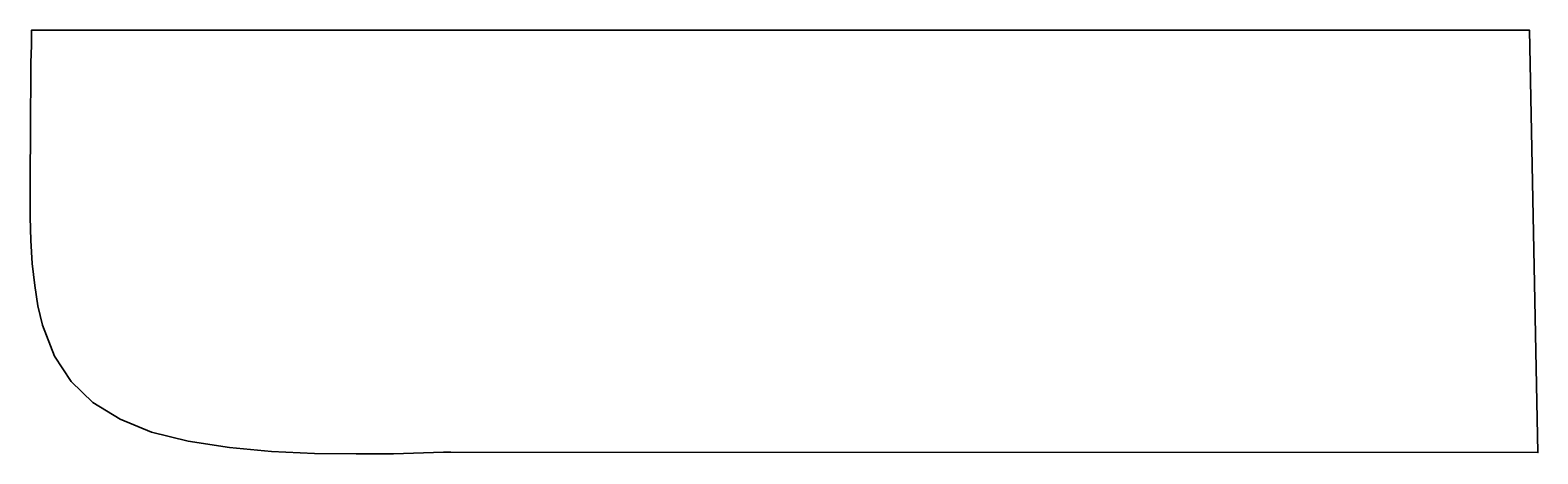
# Model space of a CAD drawing. Extents: x 0 to 3673, y -1031 to 0.
import ezdxf

# ---------------------------------------------------------------- set-up
doc = ezdxf.new("R2010")
doc.units = 0
doc.linetypes.add('Solid', pattern=[0])

msp = doc.modelspace()

# ---------------------------------------------------------------- linework, layer by layer
at = {"color": 0, "linetype": 'Solid', "lineweight": 35}
msp.add_lwpolyline([(1025, -1027), (1007, -1027), (958, -1029), (885, -1031), (794, -1031), (693, -1030), (588, -1025), (486, -1016), (385, -1000), (296, -978), (219, -947), (153, -906), (100, -855), (59, -793), (30, -718), (19, -671), (11, -621), (5, -568), (2, -512), (0, -455), (0, -397), (0, -338), (1, -266), (1, -197), (2, -134), (2, -79), (3, -37), (3, -10), (3, 0), (3653, 0), (3673, -1028), (1025, -1027)], close=True, dxfattribs=at)

doc.saveas('drawing.dxf')
